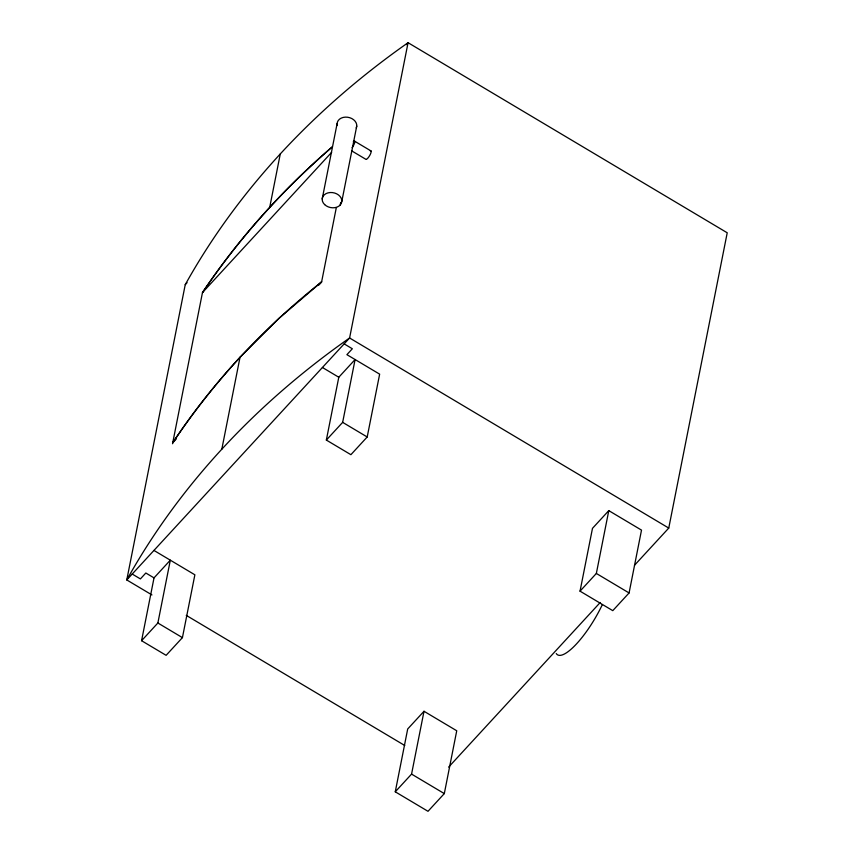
<?xml version="1.0" encoding="UTF-8"?>
<svg xmlns="http://www.w3.org/2000/svg" width="854" height="854" viewBox="0 0 854 854"><rect width="100%" height="100%" fill="white"/><g stroke="black" fill="none" stroke-linecap="round" stroke-linejoin="round"><path stroke-width="1.28" d="M634.479 565.295L668.757 528.071L727.224 232.79L408.063 42.7A1050.249 800.988 11.2 0 0 185.243 284.649L126.776 579.941L151.948 594.928M172.54 443.749L202.462 292.602C238.768 238.405 282.802 189.513 332.195 146.973L329.783 149.002C281.457 191.189 238.213 239.291 202.462 292.602L331.662 152.322M141.572 640.713L154.019 577.88L170.32 560.181L157.873 623.004L141.572 640.713L166.124 655.328L182.425 637.628L194.872 574.806L153.955 550.435M221.816 449.215L240.027 357.239L279.13 318.19L321.616 281.873L336.316 207.607M269.715 207.33L280.283 153.933M322.214 198.886L337.138 123.499M340.202 205.035L340.703 202.462M341.813 201.427L356.748 126.04M326.345 440.066L338.792 377.244L355.093 359.534L342.657 422.356L326.345 440.066L350.898 454.691L367.199 436.981L379.646 374.159L346.905 354.666L352.339 348.763L344.162 343.884M395.263 791.807L407.7 728.974L424.011 711.275L456.741 730.768L444.304 793.601L428.003 811.3L395.263 791.807L411.564 774.098L424.011 711.275M580.037 591.16L592.484 528.338L608.785 510.628L641.514 530.12L629.078 592.954L612.777 610.653L580.037 591.16L596.348 573.45L608.785 510.628M176.34 438.871L172.732 442.778C213.276 381.567 264.164 327.477 321.616 281.873L318.905 284.809L321.616 281.873M172.732 442.778C192.897 412.567 215.443 383.98 240.027 357.239M185.243 284.649L187.047 282.695M406.258 44.664L408.063 42.7L349.596 337.981A1050.249 800.988 11.2 0 0 126.776 579.941L349.596 337.981L668.757 528.071M448.638 767.084L600.191 602.518M354.378 141.038L371.042 150.966M351.538 150.774L366.024 159.399M322.417 367.487L338.792 377.244M342.657 422.356L367.199 436.981M596.348 573.45L629.078 592.954M154.019 577.88L145.831 573.013L140.398 578.916L132.21 574.037M186.257 615.371L404.753 745.499M157.873 623.004L182.425 637.628M411.564 774.098L444.304 793.601M602.326 604.653A49.511 13.536 -59.2 0 1 556.274 653.566M337.309 125.495A9.906 7.547 11.2 0 1 347.557 117.222A9.906 7.547 11.2 0 1 356.257 127.951M370.284 150.902A4.953 1.356 -59.2 0 1 370.422 154.115A4.953 1.356 -59.2 0 1 366.483 159.292M353.321 141.55A4.953 1.356 -59.2 0 1 354.73 142.394A4.953 1.356 -59.2 0 1 352.115 147.614M324.648 204.597A9.906 7.547 11.2 0 0 341.322 203.337A9.906 7.547 11.2 0 0 330.071 192.534A9.906 7.547 11.2 0 0 324.648 204.597"/></g></svg>
